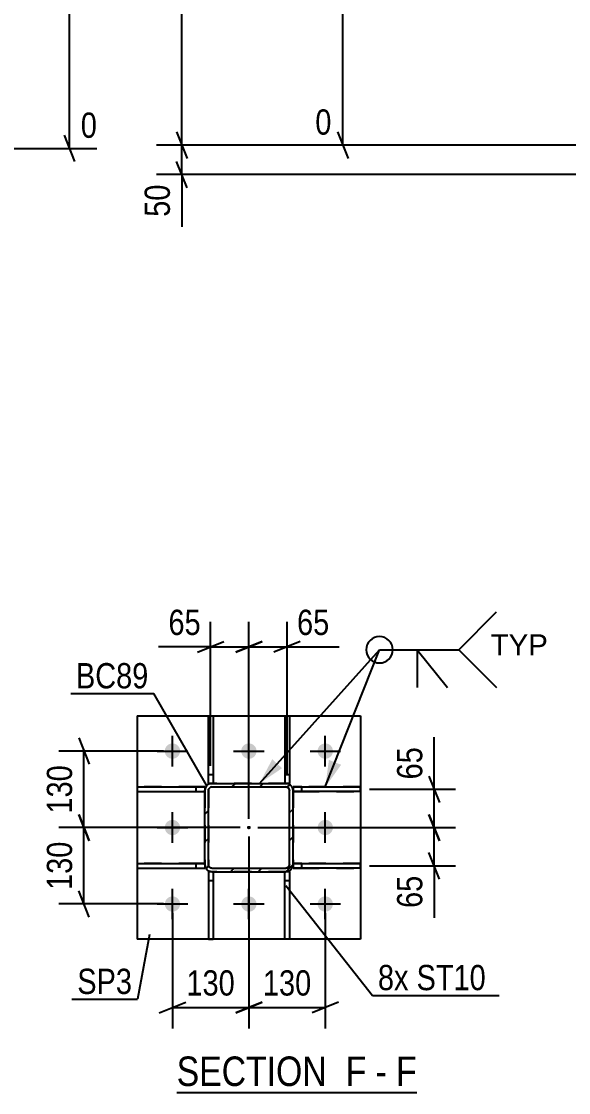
# Model space of a CAD drawing. Header units: millimetres. Extents: x 0 to 841, y 0 to 594.
# Drawn here: x 223.1 to 285.2, y 85.8 to 207.2 of the extents above; entities that cross this region are included whole.
import ezdxf

# ---------------------------------------------------------------- set-up
doc = ezdxf.new("R2010")
doc.units = ezdxf.units.MM
doc.linetypes.add('DXK_LINE_DOT2', pattern=[3.9198, 1.9599, -1.9599])
doc.styles.add('Arial', font='arial.ttf', dxfattribs={"height": 0.2})
doc.styles.add('Arial Narrow', font='ARIALN.TTF', dxfattribs={"height": 0.2})

# ---------------------------------------------------------------- blocks, each defined once
blk = doc.blocks.new('Unknown-682105598-15 - 16306')
at = {"color": 6, "linetype": 'Continuous'}
blk.add_line((240.73, 85.78), (267.95, 85.78), dxfattribs=at)
at = {"color": 0, "linetype": 'Continuous'}
for points in [[(258.84, 86.53), (258.84, 90.03), (240.73, 90.03), (240.73, 86.53)], [(262.23, 86.53), (262.23, 90.03), (259.89, 90.03), (259.89, 86.53)], [(264.55, 86.53), (264.55, 90.03), (263.28, 90.03), (263.28, 86.53)], [(267.95, 86.53), (267.95, 90.03), (265.6, 90.03), (265.6, 86.53)]]:
    blk.add_wipeout(points, dxfattribs=at)
at = {"color": 7, "linetype": 'Continuous', "style": 'Arial Narrow'}
for s, p in [('SECTION ', (240.73, 86.53)), ('F', (259.89, 86.53)), ('F', (265.6, 86.53)), ('-', (263.28, 86.53))]:
    blk.add_text(s, height=3.34, dxfattribs=at).set_placement(p)
blk = doc.blocks.new('Part-682105598-16423 - 16306')
at = {"color": 2, "linetype": 'Continuous'}
for p, q in [((236.25, 111.76), (243.92, 111.76)), ((236.25, 111.76), (236.25, 111.22)), ((236.25, 111.22), (243.92, 111.22)), ((243.92, 111.62), (243.92, 111.22))]:
    blk.add_line(p, q, dxfattribs=at)
at = {"color": 7, "linetype": 'DXK_LINE_DOT2'}
for p, q in [((242.92, 111.76), (236.25, 111.76)), ((243.92, 111.76), (242.92, 111.76)), ((242.92, 111.76), (242.92, 111.22)), ((243.92, 111.76), (243.92, 111.76)), ((243.92, 111.76), (243.92, 111.62)), ((236.25, 111.22), (242.92, 111.22)), ((242.92, 111.22), (243.92, 111.22))]:
    blk.add_line(p, q, dxfattribs=at)
blk = doc.blocks.new('Part-682105598-16420 - 16306')
at = {"color": 2, "linetype": 'Continuous'}
for p, q in [((253.92, 120.42), (253.92, 120.02)), ((253.92, 120.42), (261.58, 120.42)), ((261.58, 119.89), (261.58, 120.42)), ((261.58, 119.89), (253.92, 119.89))]:
    blk.add_line(p, q, dxfattribs=at)
at = {"color": 7, "linetype": 'DXK_LINE_DOT2'}
for p, q in [((254.92, 120.42), (253.92, 120.42)), ((254.92, 119.89), (254.92, 120.42)), ((261.58, 120.42), (254.92, 120.42)), ((253.92, 120.02), (253.92, 119.89)), ((253.92, 119.89), (253.92, 119.89)), ((253.92, 119.89), (254.92, 119.89)), ((254.92, 119.89), (261.58, 119.89))]:
    blk.add_line(p, q, dxfattribs=at)
blk = doc.blocks.new('Part-682105598-16313 - 16306')
at = {"linetype": 'Continuous'}
h = blk.add_hatch(dxfattribs=at)
h.set_pattern_fill('', scale=0.7, style=0, pattern_type=0)
h.set_pattern_definition([(45, (253.1182, 110.8221), (-1.57154, 1.57154), [])])
h.paths.add_polyline_path([(244.72, 110.82), (253.12, 110.82), (253.42, 110.88), (253.68, 111.06), (253.86, 111.32), (253.92, 111.62), (253.92, 120.02), (253.86, 120.33), (253.68, 120.59), (253.42, 120.76), (253.12, 120.82), (244.72, 120.82), (244.41, 120.76), (244.15, 120.59), (243.98, 120.33), (243.92, 120.02), (243.92, 111.62), (243.98, 111.32), (244.15, 111.06), (244.41, 110.88)])
h.paths.add_polyline_path([(244.35, 111.47), (244.32, 111.62), (244.32, 120.02), (244.35, 120.18), (244.44, 120.3), (244.57, 120.39), (244.72, 120.42), (253.12, 120.42), (253.27, 120.39), (253.4, 120.3), (253.49, 120.18), (253.52, 120.02), (253.52, 111.62), (253.49, 111.47), (253.4, 111.34), (253.27, 111.25), (253.12, 111.22), (244.72, 111.22), (244.57, 111.25), (244.44, 111.34)])
blk.add_hatch(color=246, dxfattribs=at).paths.add_polyline_path([(248.92, 115.72, -1), (248.92, 115.92, -1)])
at = {"color": 7, "linetype": 'DXK_LINE_DOT2'}
for p, q in [((243.92, 120.02), (243.98, 120.33)), ((244.44, 120.3), (244.35, 120.18)), ((244.41, 120.76), (244.72, 120.82)), ((244.57, 120.39), (244.44, 120.3)), ((244.72, 120.42), (244.57, 120.39)), ((253.12, 120.82), (244.72, 120.82)), ((244.72, 120.42), (253.12, 120.42)), ((253.12, 120.82), (253.42, 120.76)), ((253.27, 120.39), (253.12, 120.42)), ((253.4, 120.3), (253.27, 120.39)), ((253.49, 120.18), (253.4, 120.3)), ((253.86, 120.33), (253.92, 120.02)), ((243.92, 120.02), (243.92, 111.62)), ((244.35, 120.18), (244.32, 120.02)), ((244.32, 120.02), (244.32, 111.62)), ((253.52, 120.02), (253.49, 120.18)), ((253.52, 111.62), (253.52, 120.02)), ((253.92, 120.02), (253.92, 111.62)), ((243.98, 111.32), (243.92, 111.62)), ((244.32, 111.62), (244.35, 111.47)), ((244.35, 111.47), (244.44, 111.34)), ((244.72, 110.82), (244.41, 110.88)), ((244.44, 111.34), (244.57, 111.25)), ((244.57, 111.25), (244.72, 111.22)), ((244.72, 111.22), (253.12, 111.22)), ((253.12, 110.82), (244.72, 110.82)), ((253.12, 111.22), (253.27, 111.25)), ((253.42, 110.88), (253.12, 110.82)), ((253.27, 111.25), (253.4, 111.34)), ((253.4, 111.34), (253.49, 111.47)), ((253.49, 111.47), (253.52, 111.62)), ((253.92, 111.62), (253.86, 111.32))]:
    blk.add_line(p, q, dxfattribs=at)
at = {"color": 2, "linetype": 'Continuous'}
for p, q in [((243.98, 120.33), (243.92, 120.02)), ((244.35, 120.18), (244.44, 120.3)), ((244.72, 120.82), (244.41, 120.76)), ((244.44, 120.3), (244.57, 120.39)), ((244.57, 120.39), (244.72, 120.42)), ((244.72, 120.82), (253.12, 120.82)), ((244.72, 120.42), (253.12, 120.42)), ((253.42, 120.76), (253.12, 120.82)), ((253.12, 120.42), (253.27, 120.39)), ((253.27, 120.39), (253.4, 120.3)), ((253.4, 120.3), (253.49, 120.18)), ((253.92, 120.02), (253.86, 120.33)), ((243.92, 111.62), (243.92, 120.02)), ((244.32, 120.02), (244.35, 120.18)), ((244.32, 111.62), (244.32, 120.02)), ((253.49, 120.18), (253.52, 120.02)), ((253.52, 111.62), (253.52, 120.02)), ((253.92, 111.62), (253.92, 120.02)), ((243.92, 111.62), (243.98, 111.32)), ((244.35, 111.47), (244.32, 111.62)), ((244.44, 111.34), (244.35, 111.47)), ((244.41, 110.88), (244.72, 110.82)), ((244.57, 111.25), (244.44, 111.34)), ((244.72, 111.22), (244.57, 111.25)), ((244.72, 111.22), (253.12, 111.22)), ((244.72, 110.82), (253.12, 110.82)), ((253.27, 111.25), (253.12, 111.22)), ((253.12, 110.82), (253.42, 110.88)), ((253.4, 111.34), (253.27, 111.25)), ((253.49, 111.47), (253.4, 111.34)), ((253.52, 111.62), (253.49, 111.47)), ((253.86, 111.32), (253.92, 111.62))]:
    blk.add_line(p, q, dxfattribs=at)
at = {"color": 246, "linetype": 'DXK_LINE_DOT2'}
blk.add_line((248.92, 115.82), (248.92, 115.82), dxfattribs=at)
at = {"color": 246, "linetype": 'Continuous'}
blk.add_circle((248.92, 115.82), 0.1, dxfattribs=at)
at = {"color": 7, "linetype": 'DXK_LINE_DOT2'}
for centre, start, end in [((244.72, 120.02), 112.5, 157.5), ((253.12, 120.02), 22.5, 67.5), ((244.72, 111.62), 202.5, 247.5), ((253.12, 111.62), 292.5, 337.5)]:
    blk.add_arc(centre, 0.8, start, end, dxfattribs=at)
at = {"color": 2, "linetype": 'Continuous'}
for centre, start, end in [((244.72, 120.02), 112.5, 157.5), ((253.12, 120.02), 22.5, 67.5), ((244.72, 111.62), 202.5, 247.5), ((253.12, 111.62), 292.5, 337.5)]:
    blk.add_arc(centre, 0.8, start, end, dxfattribs=at)
blk = doc.blocks.new('Part-682105598-16422 - 16306')
at = {"color": 2, "linetype": 'Continuous'}
for p, q in [((236.25, 120.42), (243.92, 120.42)), ((236.25, 120.42), (236.25, 119.89)), ((243.92, 120.42), (243.92, 120.42)), ((243.92, 120.42), (243.92, 120.02)), ((236.25, 119.89), (243.92, 119.89))]:
    blk.add_line(p, q, dxfattribs=at)
at = {"color": 7, "linetype": 'DXK_LINE_DOT2'}
for p, q in [((242.92, 120.42), (236.25, 120.42)), ((243.92, 120.42), (242.92, 120.42)), ((242.92, 120.42), (242.92, 119.89)), ((243.92, 120.42), (243.92, 120.42)), ((236.25, 119.89), (242.92, 119.89)), ((242.92, 119.89), (243.92, 119.89)), ((243.92, 119.89), (243.92, 120.02))]:
    blk.add_line(p, q, dxfattribs=at)
blk = doc.blocks.new('Part-682105598-16343 - 16306')
at = {"color": 2, "linetype": 'Continuous'}
for p, q in [((236.25, 128.49), (236.25, 103.16)), ((236.25, 128.49), (261.58, 128.49)), ((261.58, 128.49), (261.58, 103.16)), ((261.58, 103.16), (236.25, 103.16))]:
    blk.add_line(p, q, dxfattribs=at)
blk = doc.blocks.new('Part-682105598-16421 - 16306')
at = {"color": 2, "linetype": 'Continuous'}
for p, q in [((253.92, 111.76), (261.58, 111.76)), ((261.58, 111.22), (261.58, 111.76)), ((253.92, 111.62), (253.92, 111.22)), ((253.92, 111.22), (253.92, 111.22)), ((261.58, 111.22), (253.92, 111.22))]:
    blk.add_line(p, q, dxfattribs=at)
at = {"color": 7, "linetype": 'DXK_LINE_DOT2'}
for p, q in [((253.92, 111.76), (253.92, 111.62)), ((254.92, 111.76), (253.92, 111.76)), ((254.92, 111.22), (254.92, 111.76)), ((261.58, 111.76), (254.92, 111.76)), ((253.92, 111.22), (254.92, 111.22)), ((254.92, 111.22), (261.58, 111.22))]:
    blk.add_line(p, q, dxfattribs=at)
blk = doc.blocks.new('Part-682105598-16424 - 16306')
at = {"color": 2, "linetype": 'Continuous'}
for p, q in [((252.98, 128.49), (252.98, 120.82)), ((252.98, 128.49), (253.52, 128.49)), ((253.52, 128.49), (253.52, 120.82)), ((253.52, 120.82), (253.12, 120.82)), ((253.52, 120.82), (253.52, 120.82))]:
    blk.add_line(p, q, dxfattribs=at)
at = {"color": 7, "linetype": 'DXK_LINE_DOT2'}
for p, q in [((252.98, 121.82), (253.52, 121.82)), ((252.98, 120.82), (253.52, 120.82)), ((253.12, 120.82), (252.98, 120.82))]:
    blk.add_line(p, q, dxfattribs=at)
blk = doc.blocks.new('Part-682105598-16425 - 16306')
at = {"color": 2, "linetype": 'Continuous'}
for p, q in [((244.32, 120.82), (244.32, 128.49)), ((244.32, 128.49), (244.85, 128.49)), ((244.85, 128.49), (244.85, 120.82)), ((244.32, 120.82), (244.32, 120.82)), ((244.72, 120.82), (244.32, 120.82))]:
    blk.add_line(p, q, dxfattribs=at)
at = {"color": 7, "linetype": 'DXK_LINE_DOT2'}
for p, q in [((244.32, 121.82), (244.85, 121.82)), ((244.32, 120.82), (244.85, 120.82)), ((244.85, 120.82), (244.72, 120.82))]:
    blk.add_line(p, q, dxfattribs=at)
blk = doc.blocks.new('Part-682105598-16426 - 16306')
at = {"color": 2, "linetype": 'Continuous'}
for p, q in [((252.98, 103.16), (252.98, 110.82)), ((253.52, 110.82), (253.12, 110.82)), ((253.52, 110.82), (253.52, 110.82)), ((253.52, 110.82), (253.52, 103.16)), ((253.52, 103.16), (252.98, 103.16))]:
    blk.add_line(p, q, dxfattribs=at)
at = {"color": 7, "linetype": 'DXK_LINE_DOT2'}
for p, q in [((253.52, 110.82), (252.98, 110.82)), ((252.98, 110.82), (252.98, 110.82)), ((253.12, 110.82), (252.98, 110.82)), ((252.98, 109.82), (253.52, 109.82))]:
    blk.add_line(p, q, dxfattribs=at)
blk = doc.blocks.new('Part-682105598-16427 - 16306')
at = {"color": 2, "linetype": 'Continuous'}
for p, q in [((244.32, 110.82), (244.32, 110.82)), ((244.72, 110.82), (244.32, 110.82)), ((244.32, 110.82), (244.32, 103.16)), ((244.85, 110.82), (244.85, 103.16)), ((244.32, 103.16), (244.85, 103.16))]:
    blk.add_line(p, q, dxfattribs=at)
at = {"color": 7, "linetype": 'DXK_LINE_DOT2'}
for p, q in [((244.85, 110.82), (244.32, 110.82)), ((244.32, 110.82), (244.32, 110.82)), ((244.85, 110.82), (244.72, 110.82)), ((244.85, 110.82), (244.85, 110.82)), ((244.32, 109.82), (244.85, 109.82))]:
    blk.add_line(p, q, dxfattribs=at)
blk = doc.blocks.new('Bolt-682105598-16437 - 16306')
at = {"linetype": 'Continuous'}
for points in [[(240.25, 125.36, -1), (240.25, 123.62, -1)], [(248.92, 125.36, -1), (248.92, 123.62, -1)], [(257.58, 125.36, -1), (257.58, 123.62, -1)], [(240.25, 116.69, -1), (240.25, 114.96, -1)], [(257.58, 116.69, -1), (257.58, 114.96, -1)], [(240.25, 108.02, -1), (240.25, 106.29, -1)], [(248.92, 108.02, -1), (248.92, 106.29, -1)], [(257.58, 108.02, -1), (257.58, 106.29, -1)]]:
    blk.add_hatch(color=1, dxfattribs=at).paths.add_polyline_path(points)
at = {"color": 1, "linetype": 'Continuous'}
for p, q in [((240.25, 122.76), (240.25, 126.22)), ((248.92, 122.76), (248.92, 126.22)), ((257.58, 122.76), (257.58, 126.22)), ((238.52, 124.49), (241.98, 124.49)), ((247.18, 124.49), (250.65, 124.49)), ((255.85, 124.49), (259.32, 124.49)), ((240.25, 114.09), (240.25, 117.56)), ((257.58, 114.09), (257.58, 117.56)), ((238.52, 115.82), (241.98, 115.82)), ((255.85, 115.82), (259.32, 115.82)), ((240.25, 105.42), (240.25, 108.89)), ((248.92, 105.42), (248.92, 108.89)), ((257.58, 105.42), (257.58, 108.89)), ((238.52, 107.16), (241.98, 107.16)), ((247.18, 107.16), (250.65, 107.16)), ((255.85, 107.16), (259.32, 107.16))]:
    blk.add_line(p, q, dxfattribs=at)
blk = doc.blocks.new('StraightDimension-682105598-29230 - 3835')
at = {"color": 7, "linetype": 'Continuous'}
for p, q in [((260.18, 297.1), (258.98, 300.1)), ((316.16, 298.6), (246.47, 298.6)), ((259.58, 193.16), (259.58, 298.6)), ((258.98, 194.66), (260.18, 191.66)), ((306.16, 193.16), (256.45, 193.16))]:
    blk.add_line(p, q, dxfattribs=at)
at = {"color": 0}
blk.add_wipeout([(258.83, 250.14), (254.63, 250.14), (254.63, 241.63), (258.83, 241.63)], dxfattribs=at)
at = {"color": 3, "style": 'Arial Narrow'}
blk.add_text('4758', height=2.863, rotation=90.0002, dxfattribs=at).set_placement((258.23, 242.23))
at = {"color": 0, "linetype": 'Continuous'}
for points in [[(254.38, 299.2), (254.38, 303.4), (245.87, 303.4), (245.87, 299.2)], [(258.88, 193.76), (258.88, 197.96), (255.85, 197.96), (255.85, 193.76)]]:
    blk.add_wipeout(points, dxfattribs=at)
at = {"color": 3, "linetype": 'Continuous', "style": 'Arial Narrow'}
for s, height, p in [('4758', 2.863, (246.47, 299.8)), ('0', 2.86, (256.45, 194.36))]:
    blk.add_text(s, height=height, dxfattribs=at).set_placement(p)
blk = doc.blocks.new('StraightDimension-682105598-4208 - 3835')
at = {"color": 7, "linetype": 'Continuous'}
for p, q in [((240.71, 194.66), (241.91, 191.66)), ((306.16, 193.16), (238.46, 193.16)), ((241.31, 189.83), (241.31, 193.16)), ((241.91, 188.33), (240.71, 191.33)), ((306.16, 189.83), (238.46, 189.83)), ((241.31, 189.83), (241.31, 183.92)), ((241.31, 189.83), (241.31, 183.92))]:
    blk.add_line(p, q, dxfattribs=at)
at = {"color": 0}
blk.add_wipeout([(240.56, 189.31), (236.36, 189.31), (236.36, 184.45), (240.56, 184.45)], dxfattribs=at)
at = {"color": 3, "style": 'Arial Narrow'}
blk.add_text('50', height=2.863, rotation=90.0002, dxfattribs=at).set_placement((239.96, 185.05))
blk = doc.blocks.new('StraightDimension-682105598-4217 - 3835')
at = {"color": 7, "linetype": 'Continuous'}
for p, q in [((241.31, 193.16), (241.31, 521.98)), ((240.71, 194.66), (241.91, 191.66)), ((306.16, 193.16), (238.46, 193.16))]:
    blk.add_line(p, q, dxfattribs=at)
blk = doc.blocks.new('StraightDimension-682105598-42518 - 4365')
at = {"color": 7, "linetype": 'Continuous'}
for p, q in [((229.16, 290.3), (227.96, 293.3)), ((190.84, 291.8), (237.18, 291.8)), ((228.56, 192.8), (228.56, 291.8)), ((227.96, 194.3), (229.16, 191.3)), ((133.89, 192.8), (231.69, 192.8))]:
    blk.add_line(p, q, dxfattribs=at)
at = {"color": 0}
blk.add_wipeout([(227.81, 246.56), (223.61, 246.56), (223.61, 238.05), (227.81, 238.05)], dxfattribs=at)
at = {"color": 3, "style": 'Arial Narrow'}
blk.add_text('4542', height=2.863, rotation=90.0002, dxfattribs=at).set_placement((227.21, 238.65))
at = {"color": 0, "linetype": 'Continuous'}
for points in [[(237.78, 292.4), (237.78, 296.6), (229.26, 296.6), (229.26, 292.4)], [(232.29, 193.4), (232.29, 197.6), (229.26, 197.6), (229.26, 193.4)]]:
    blk.add_wipeout(points, dxfattribs=at)
at = {"color": 3, "linetype": 'Continuous', "style": 'Arial Narrow'}
for s, height, p in [('4542', 2.863, (229.86, 293)), ('0', 2.86, (229.86, 194))]:
    blk.add_text(s, height=height, dxfattribs=at).set_placement(p)
blk = doc.blocks.new('StraightDimension-682105598-16768 - 16306')
at = {"color": 7, "linetype": 'Continuous'}
for p, q in [((269.93, 120.16), (269.93, 126.06)), ((269.93, 120.16), (269.93, 126.06)), ((269.33, 121.66), (270.53, 118.66)), ((262.58, 120.16), (272.33, 120.16)), ((269.93, 115.82), (269.93, 120.16)), ((270.53, 114.32), (269.33, 117.32)), ((249.92, 115.82), (272.33, 115.82))]:
    blk.add_line(p, q, dxfattribs=at)
at = {"color": 0}
blk.add_wipeout([(269.18, 125.54), (264.98, 125.54), (264.98, 120.68), (269.18, 120.68)], dxfattribs=at)
at = {"color": 3, "style": 'Arial Narrow'}
blk.add_text('65', height=2.863, rotation=90.0002, dxfattribs=at).set_placement((268.58, 121.28))
blk = doc.blocks.new('StraightDimension-682105598-16743 - 16306')
at = {"color": 7, "linetype": 'Continuous'}
for p, q in [((248.92, 116.82), (248.92, 139.15)), ((253.25, 121.82), (253.25, 139.15)), ((247.42, 135.7), (250.42, 136.9)), ((248.92, 136.3), (253.25, 136.3)), ((254.75, 136.9), (251.75, 135.7)), ((253.25, 136.3), (259.16, 136.3)), ((253.25, 136.3), (259.16, 136.3))]:
    blk.add_line(p, q, dxfattribs=at)
at = {"color": 0}
blk.add_wipeout([(258.63, 137.05), (258.63, 141.25), (253.78, 141.25), (253.78, 137.05)], dxfattribs=at)
at = {"color": 3, "style": 'Arial Narrow'}
blk.add_text('65', height=2.863, dxfattribs=at).set_placement((254.38, 137.65))
blk = doc.blocks.new('StraightDimension-682105598-16744 - 16306')
at = {"color": 7, "linetype": 'Continuous'}
for p, q in [((244.58, 122.82), (244.58, 139.15)), ((248.92, 116.82), (248.92, 139.15)), ((244.58, 136.3), (238.68, 136.3)), ((244.58, 136.3), (238.68, 136.3)), ((243.08, 135.7), (246.08, 136.9)), ((244.58, 136.3), (248.92, 136.3)), ((250.42, 136.9), (247.42, 135.7))]:
    blk.add_line(p, q, dxfattribs=at)
at = {"color": 0}
blk.add_wipeout([(244.06, 137.05), (244.06, 141.25), (239.2, 141.25), (239.2, 137.05)], dxfattribs=at)
at = {"color": 3, "style": 'Arial Narrow'}
blk.add_text('65', height=2.863, dxfattribs=at).set_placement((239.8, 137.65))
blk = doc.blocks.new('StraightDimension-682105598-16769 - 16306')
at = {"color": 7, "linetype": 'Continuous'}
for p, q in [((269.33, 117.32), (270.53, 114.32)), ((249.92, 115.82), (272.33, 115.82)), ((269.93, 111.49), (269.93, 115.82)), ((270.53, 109.99), (269.33, 112.99)), ((262.58, 111.49), (272.33, 111.49)), ((269.93, 111.49), (269.93, 105.58)), ((269.93, 111.49), (269.93, 105.58))]:
    blk.add_line(p, q, dxfattribs=at)
at = {"color": 0}
blk.add_wipeout([(269.18, 110.96), (264.98, 110.96), (264.98, 106.11), (269.18, 106.11)], dxfattribs=at)
at = {"color": 3, "style": 'Arial Narrow'}
blk.add_text('65', height=2.863, rotation=90.0002, dxfattribs=at).set_placement((268.58, 106.71))
blk = doc.blocks.new('StraightDimension-682105598-39212 - 16306')
at = {"color": 7, "linetype": 'Continuous'}
for p, q in [((229.62, 117.32), (230.82, 114.32)), ((247.92, 115.82), (227.37, 115.82)), ((230.22, 107.16), (230.22, 115.82)), ((230.82, 105.66), (229.62, 108.66)), ((239.25, 107.16), (227.37, 107.16))]:
    blk.add_line(p, q, dxfattribs=at)
at = {"color": 0}
blk.add_wipeout([(229.47, 114.83), (225.27, 114.83), (225.27, 108.15), (229.47, 108.15)], dxfattribs=at)
at = {"color": 3, "style": 'Arial Narrow'}
blk.add_text('130', height=2.863, rotation=90.0002, dxfattribs=at).set_placement((228.87, 108.75))
blk = doc.blocks.new('StraightDimension-682105598-39214 - 16306')
at = {"color": 7, "linetype": 'Continuous'}
for p, q in [((229.62, 125.99), (230.82, 122.99)), ((239.25, 124.49), (227.37, 124.49)), ((230.22, 115.82), (230.22, 124.49)), ((230.82, 114.32), (229.62, 117.32)), ((247.92, 115.82), (227.37, 115.82))]:
    blk.add_line(p, q, dxfattribs=at)
at = {"color": 0}
blk.add_wipeout([(229.47, 123.5), (225.27, 123.5), (225.27, 116.81), (229.47, 116.81)], dxfattribs=at)
at = {"color": 3, "style": 'Arial Narrow'}
blk.add_text('130', height=2.863, rotation=90.0002, dxfattribs=at).set_placement((228.87, 117.41))
blk = doc.blocks.new('StraightDimension-682105598-39216 - 16306')
at = {"color": 7, "linetype": 'Continuous'}
for p, q in [((248.92, 114.82), (248.92, 93.03)), ((240.25, 106.16), (240.25, 93.03)), ((238.75, 94.83), (241.75, 96.03)), ((250.42, 96.03), (247.42, 94.83)), ((240.25, 95.43), (248.92, 95.43))]:
    blk.add_line(p, q, dxfattribs=at)
at = {"color": 0}
blk.add_wipeout([(247.93, 96.18), (247.93, 100.38), (241.24, 100.38), (241.24, 96.18)], dxfattribs=at)
at = {"color": 3, "style": 'Arial Narrow'}
blk.add_text('130', height=2.863, dxfattribs=at).set_placement((241.84, 96.78))
blk = doc.blocks.new('StraightDimension-682105598-39218 - 16306')
at = {"color": 7, "linetype": 'Continuous'}
for p, q in [((248.92, 114.82), (248.92, 93.03)), ((257.58, 106.16), (257.58, 93.03)), ((247.42, 94.83), (250.42, 96.03)), ((259.08, 96.03), (256.08, 94.83)), ((248.92, 95.43), (257.58, 95.43))]:
    blk.add_line(p, q, dxfattribs=at)
at = {"color": 0}
blk.add_wipeout([(256.59, 96.18), (256.59, 100.38), (249.91, 100.38), (249.91, 96.18)], dxfattribs=at)
at = {"color": 3, "style": 'Arial Narrow'}
blk.add_text('130', height=2.863, dxfattribs=at).set_placement((250.51, 96.78))
blk = doc.blocks.new('WeldMark-682105598-24439 - 16306')
at = {"linetype": 'Continuous'}
for points in [[(252.68, 122.55), (250.12, 120.82), (251.57, 123.56)], [(259.38, 122.94), (257.58, 120.42), (257.99, 123.49)]]:
    blk.add_hatch(color=30, dxfattribs=at).paths.add_polyline_path(points)
at = {"color": 30, "linetype": 'Continuous'}
for p, q in [((250.12, 120.82), (263.73, 135.98)), ((257.58, 120.42), (263.73, 135.98)), ((263.73, 135.98), (272.73, 135.98))]:
    blk.add_line(p, q, dxfattribs=at)
at = {"color": 3, "linetype": 'Continuous'}
for q in [(271.44, 131.7), (268.01, 131.7)]:
    blk.add_line((268.01, 135.98), q, dxfattribs=at)
for start, end in [(90, 270), (270, 90)]:
    blk.add_arc((263.73, 135.98), 1.5, start, end, dxfattribs=at)
at = {"color": 0, "linetype": 'Continuous'}
blk.add_wipeout([(282.81, 135.33), (282.81, 137.83), (276.33, 137.83), (276.33, 135.33)], dxfattribs=at)
blk.add_wipeout([(282.81, 135.33), (282.81, 137.83), (276.33, 137.83), (276.33, 135.33)], dxfattribs=at)
at = {"color": 3, "linetype": 'Continuous'}
for q in [(277.01, 140.27), (277.01, 131.7)]:
    blk.add_line((272.73, 135.98), q, dxfattribs=at)
at = {"color": 3, "linetype": 'Continuous', "style": 'Arial'}
blk.add_text('TYP', height=2.388, dxfattribs=at).set_placement((276.33, 135.33))
blk = doc.blocks.new('Mark-682105598-16686 - 16306')
at = {"color": 0}
blk.add_wipeout([(237.53, 131.6), (237.53, 134.6), (229.31, 134.6), (229.31, 131.6)], dxfattribs=at)
blk.add_wipeout([(237.53, 131.6), (237.53, 134.6), (229.31, 134.6), (229.31, 131.6)], dxfattribs=at)
at = {"color": 30, "linetype": 'Continuous'}
for p in [(228.71, 131), (244.13, 120.61)]:
    blk.add_line(p, (238.13, 131), dxfattribs=at)
at = {"color": 3, "style": 'Arial Narrow'}
blk.add_text('BC89', height=2.863, dxfattribs=at).set_placement((229.31, 131.6))
blk = doc.blocks.new('MarkSet-682105598-16723 - 16306')
at = {"color": 0}
for points in [[(267.03, 97.39), (267.03, 100.39), (263.55, 100.39), (263.55, 97.39)], [(275.78, 97.39), (275.78, 100.39), (267.93, 100.39), (267.93, 97.39)]]:
    blk.add_wipeout(points, dxfattribs=at)
for points in [[(267.03, 97.39), (267.03, 100.39), (263.55, 100.39), (263.55, 97.39)], [(275.78, 97.39), (275.78, 100.39), (267.93, 100.39), (267.93, 97.39)]]:
    blk.add_wipeout(points, dxfattribs=at)
at = {"color": 30, "linetype": 'Continuous'}
for p, q in [((253.11, 109.27), (262.95, 96.79)), ((262.95, 96.79), (277.28, 96.79))]:
    blk.add_line(p, q, dxfattribs=at)
at = {"color": 3, "style": 'Arial Narrow'}
for s, p in [('8x', (263.55, 97.39)), ('ST10', (267.93, 97.39))]:
    blk.add_text(s, height=2.863, dxfattribs=at).set_placement(p)
blk = doc.blocks.new('Mark-682105598-16736 - 16306')
at = {"color": 0}
blk.add_wipeout([(235.67, 96.96), (235.67, 99.96), (229.46, 99.96), (229.46, 96.96)], dxfattribs=at)
blk.add_wipeout([(235.67, 96.96), (235.67, 99.96), (229.46, 99.96), (229.46, 96.96)], dxfattribs=at)
at = {"color": 30, "linetype": 'Continuous'}
for p in [(237.65, 103.69), (228.86, 96.36)]:
    blk.add_line(p, (236.27, 96.36), dxfattribs=at)
at = {"color": 3, "style": 'Arial Narrow'}
blk.add_text('SP3', height=2.863, dxfattribs=at).set_placement((229.46, 96.96))

msp = doc.modelspace()

# ---------------------------------------------------------------- block references
for name in ['StraightDimension-682105598-29230 - 3835', 'Part-682105598-16343 - 16306', 'Part-682105598-16425 - 16306', 'Part-682105598-16424 - 16306', 'Bolt-682105598-16437 - 16306', 'Part-682105598-16422 - 16306', 'Part-682105598-16313 - 16306', 'Part-682105598-16420 - 16306', 'Part-682105598-16423 - 16306', 'Part-682105598-16421 - 16306', 'Part-682105598-16427 - 16306', 'Part-682105598-16426 - 16306', 'Unknown-682105598-15 - 16306']:
    msp.add_blockref(name, (0, 0))

# ---------------------------------------------------------------- next in the draw order: block references
for name in ['StraightDimension-682105598-4208 - 3835', 'StraightDimension-682105598-16768 - 16306', 'Mark-682105598-16736 - 16306']:
    msp.add_blockref(name, (0, 0))

# ---------------------------------------------------------------- next in the draw order: block references
for name in ['StraightDimension-682105598-4217 - 3835', 'StraightDimension-682105598-16743 - 16306']:
    msp.add_blockref(name, (0, 0))

# ---------------------------------------------------------------- next in the draw order: block references
for name in ['StraightDimension-682105598-42518 - 4365', 'StraightDimension-682105598-16744 - 16306']:
    msp.add_blockref(name, (0, 0))

# ---------------------------------------------------------------- next in the draw order: block references
for name in ['WeldMark-682105598-24439 - 16306', 'StraightDimension-682105598-39212 - 16306', 'StraightDimension-682105598-16769 - 16306']:
    msp.add_blockref(name, (0, 0))

# ---------------------------------------------------------------- next in the draw order: block references
msp.add_blockref('StraightDimension-682105598-39214 - 16306', (0, 0))

# ---------------------------------------------------------------- next in the draw order: block references
for name in ['Mark-682105598-16686 - 16306', 'StraightDimension-682105598-39216 - 16306']:
    msp.add_blockref(name, (0, 0))

# ---------------------------------------------------------------- next in the draw order: block references
msp.add_blockref('StraightDimension-682105598-39218 - 16306', (0, 0))

# ---------------------------------------------------------------- next in the draw order: block references
msp.add_blockref('MarkSet-682105598-16723 - 16306', (0, 0))

doc.saveas('drawing.dxf')
